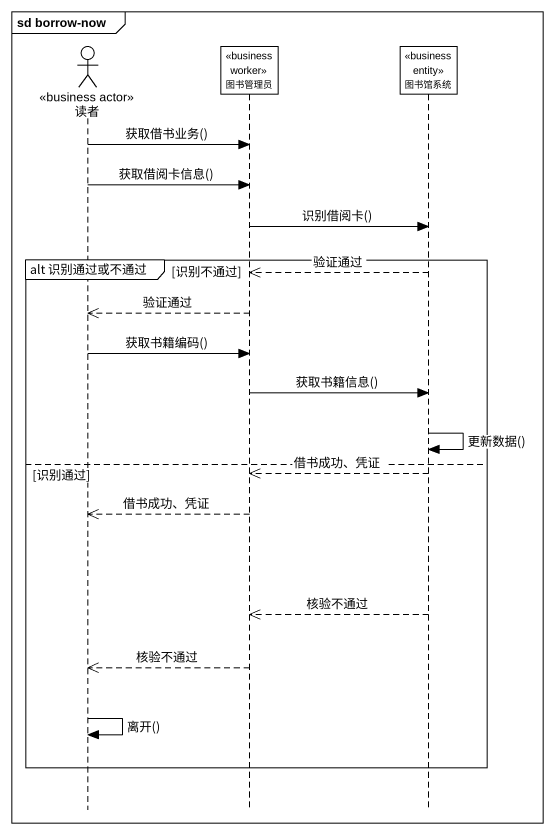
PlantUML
@startuml
mainframe sd borrow-now
hide footbox
actor 读者 <<business actor>>
participant 图书管理员 <<business worker>>
participant 图书馆系统 <<business entity>>

读者 -> 图书管理员 : 获取借书业务()
读者 -> 图书管理员 : 获取借阅卡信息()
图书管理员 -> 图书馆系统 : 识别借阅卡()
group alt 识别通过或不通过 [识别不通过]
  图书馆系统 -->> 图书管理员 : 验证通过
  图书管理员 -->> 读者 : 验证通过
  读者 -> 图书管理员 : 获取书籍编码()
  图书管理员 -> 图书馆系统 : 获取书籍信息()
  图书馆系统 -> 图书馆系统 : 更新数据()
else 识别通过
  图书馆系统 -->> 图书管理员 : 借书成功、凭证
  图书管理员 -->> 读者 : 借书成功、凭证
  图书馆系统 -->> 图书管理员 : 核验不通过
  图书管理员 -->> 读者 : 核验不通过
  读者 -> 读者 : 离开()
end
@enduml
